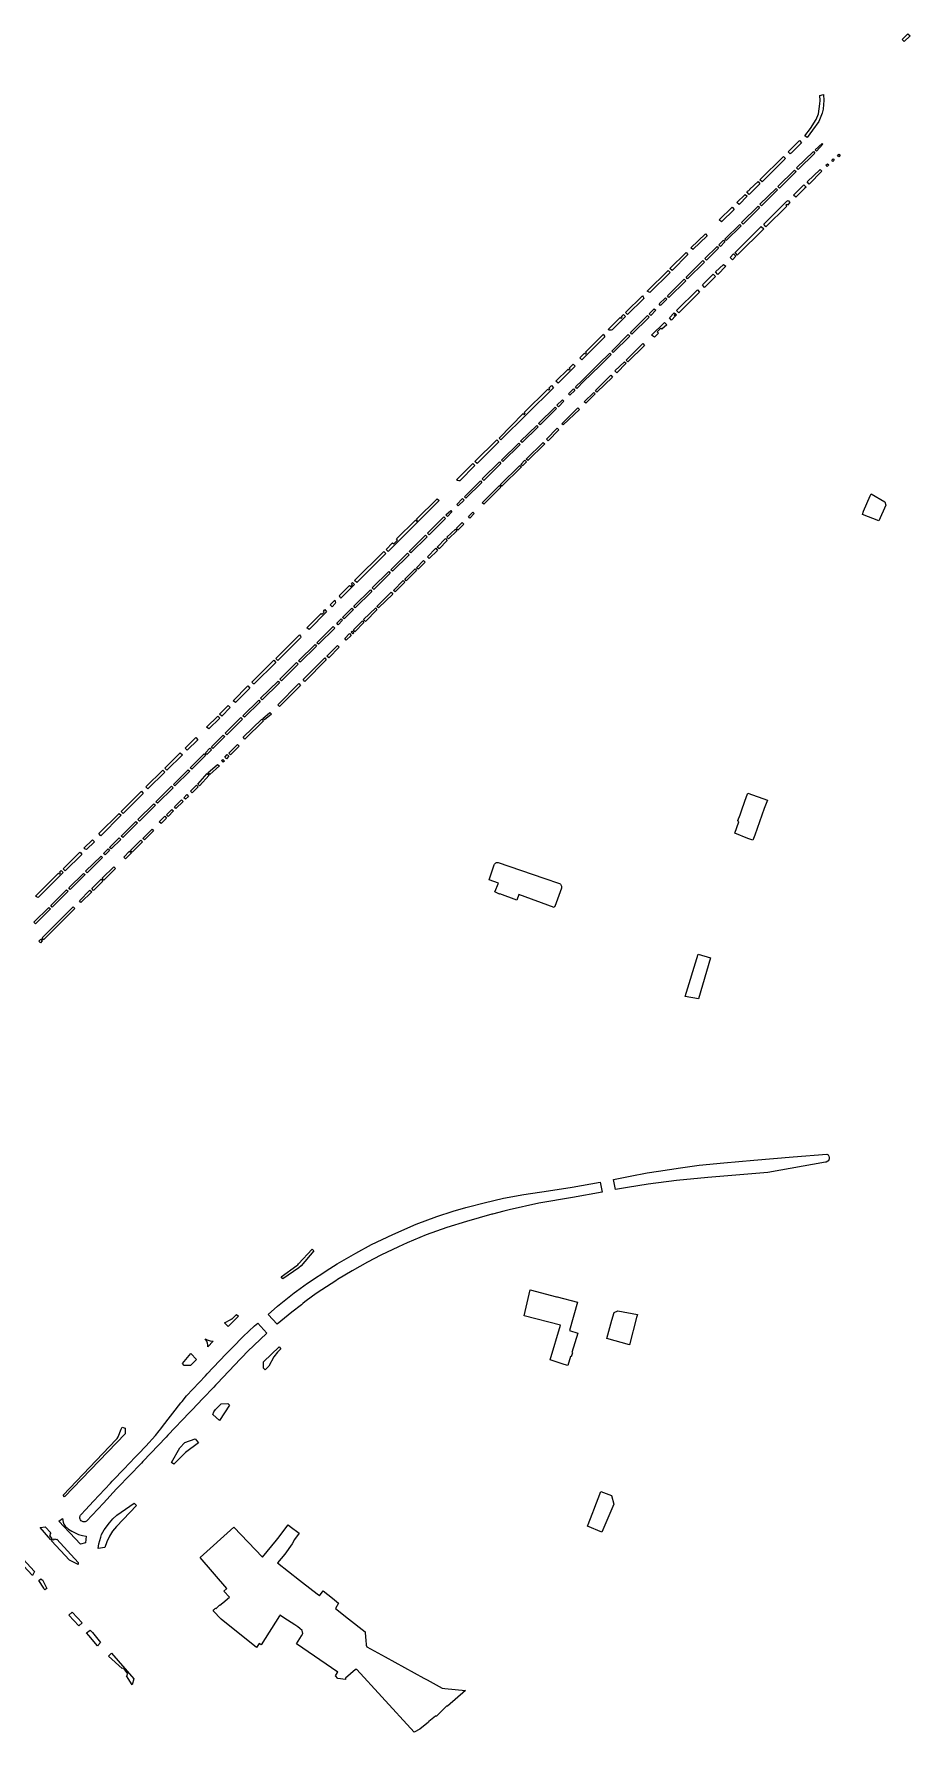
# Model space of a CAD drawing. Header units: millimetres. Extents: x 734061 to 736248, y 4017837 to 4020740.
# Drawn here: x 734575 to 735088, y 4019413 to 4020406 of the extents above; entities that cross this region are included whole.
import ezdxf

# ---------------------------------------------------------------- set-up
doc = ezdxf.new("R2010")
doc.units = ezdxf.units.MM
doc.layers.add('bolvar', color=7, linetype='Continuous', true_color=0x3faae0)
doc.layers.add('park', color=7, linetype='Continuous', true_color=0x1ffa07)

msp = doc.modelspace()

# ---------------------------------------------------------------- linework, layer by layer
at = {"layer": 'bolvar'}
for points in [[(735083.15, 4020402.6), (735086.45, 4020405.88), (735087.67, 4020404.7), (735084.3, 4020401.47)], [(735034.82, 4020369.93), (735036.96, 4020370.44), (735037.16, 4020366.96), (735037.12, 4020364.67), (735036.76, 4020361.85), (735036.26, 4020359.49), (735034.23, 4020354.78), (735030.58, 4020349.6), (735027.39, 4020345.27), (735026.15, 4020346.33), (735029.5, 4020350.52), (735032.69, 4020355.81), (735034.05, 4020359.21), (735034.95, 4020364.94), (735035.02, 4020367.04)], [(735022.94, 4020343.53), (735024.11, 4020342.26), (735018.04, 4020336.12), (735017.44, 4020335.8), (735016.34, 4020336.92)], [(735021.32, 4020327.51), (735031.09, 4020337.12), (735031.97, 4020336.23), (735022.24, 4020326.62)], [(735032.22, 4020338.15), (735036.21, 4020341.82), (735036.59, 4020341.42), (735033.03, 4020337.26)], [(735013.7, 4020334.26), (735014.11, 4020333.87), (735014.57, 4020333.2), (735014.44, 4020332.71), (735001.07, 4020319.44), (734999.85, 4020320.6)], [(735039.1, 4020328.45), (735038.47, 4020329.18), (735039.42, 4020330.02), (735040.06, 4020329.27)], [(735041.87, 4020332.07), (735042.61, 4020332.83), (735043.32, 4020332.09), (735042.53, 4020331.28)], [(735045.95, 4020334.09), (735045.32, 4020334.98), (735046.14, 4020335.62), (735046.83, 4020334.96)], [(734998.76, 4020319.57), (734999.83, 4020318.3), (734993.59, 4020312), (734992.17, 4020313.52), (734992.78, 4020314.08), (734992.95, 4020313.96), (734994.02, 4020314.91), (734993.85, 4020315.07)], [(735010.34, 4020316.68), (735020.06, 4020326.27), (735020.97, 4020325.43), (735011.27, 4020315.79)], [(735020.78, 4020310.4), (735019.42, 4020311.64), (735025.56, 4020317.67), (735026.36, 4020316.9), (735026.81, 4020316.31), (735026.16, 4020315.74)], [(735027.5, 4020319.37), (735034.99, 4020326.64), (735036.07, 4020325.56), (735028.6, 4020318)], [(734992.36, 4020310.92), (734987.76, 4020306.23), (734986.42, 4020307.37), (734991.25, 4020312.03)], [(734999.78, 4020306.27), (735009.26, 4020315.57), (735010.09, 4020314.71), (735000.7, 4020305.39)], [(735002.05, 4020294.65), (735015.43, 4020307.87), (735015.64, 4020308.02), (735016.32, 4020308.47), (735017.41, 4020307.24), (735016.05, 4020305.76), (735015.5, 4020306.39), (735014.9, 4020305.79), (735015.5, 4020305.19), (735003.36, 4020293.16)], [(734984.71, 4020303.31), (734977.3, 4020296.03), (734976.03, 4020297.14), (734983.6, 4020304.62)], [(734989.05, 4020295.6), (734998.73, 4020305.1), (734999.57, 4020304.29), (734989.98, 4020294.72)], [(734968.91, 4020287.78), (734960.65, 4020279.77), (734959.49, 4020280.81), (734968, 4020289.02)], [(734979.28, 4020285.93), (734988, 4020294.43), (734988.83, 4020293.61), (734980.11, 4020285.18)], [(734985.2, 4020277.91), (735000.65, 4020293.31), (735002.1, 4020291.97), (734986.94, 4020276.94), (734986.56, 4020276.6), (734985.95, 4020277.22)], [(734956.64, 4020278.01), (734957.73, 4020276.81), (734948.41, 4020267.48), (734947.2, 4020268.65)], [(734967.64, 4020274.47), (734974.73, 4020281.52), (734975.6, 4020280.6), (734968.57, 4020273.59)], [(734975.79, 4020282.54), (734978.48, 4020285.21), (734979.31, 4020284.26), (734976.68, 4020281.62)], [(734982.43, 4020275.17), (734984.38, 4020277.21), (734985.83, 4020275.93), (734983.73, 4020273.83)], [(734946.07, 4020267.57), (734947.32, 4020266.4), (734935.42, 4020254.74), (734933.9, 4020255.54)], [(734956.64, 4020263.58), (734966.48, 4020273.3), (734967.37, 4020272.46), (734957.5, 4020262.67)], [(734973.94, 4020266.78), (734978.49, 4020271.02), (734979.92, 4020270.17), (734975.2, 4020265.3)], [(734945.7, 4020252.73), (734955.51, 4020262.43), (734956.43, 4020261.55), (734946.56, 4020251.77)], [(734966.17, 4020259.07), (734972.49, 4020265.43), (734973.9, 4020264.1), (734967.41, 4020257.6)], [(734931.15, 4020252.75), (734931.5, 4020252.21), (734931.7, 4020251.74), (734931.89, 4020251.16), (734922.34, 4020241.74), (734921.19, 4020242.98)], [(734940.87, 4020247.96), (734944.55, 4020251.58), (734945.39, 4020250.73), (734941.75, 4020247.11)], [(734951, 4020244.14), (734963.25, 4020256.24), (734964.51, 4020254.85), (734952.34, 4020242.75)], [(734920.03, 4020241.84), (734921.15, 4020240.57), (734913.3, 4020232.75), (734912.9, 4020232.6), (734911.71, 4020232.7), (734911.05, 4020233), (734918.14, 4020240.01), (734918.75, 4020239.38), (734919.32, 4020239.98), (734918.7, 4020240.54)], [(734924.07, 4020231.21), (734934.1, 4020241.16), (734935.02, 4020240.27), (734924.99, 4020230.33)], [(734935.08, 4020242.18), (734938.05, 4020245.16), (734938.89, 4020244.3), (734935.93, 4020241.3)], [(734950.43, 4020240.94), (734948.18, 4020238.58), (734946.89, 4020239.95), (734949.62, 4020242.86), (734950.42, 4020242.14), (734951.11, 4020241.52), (734950.43, 4020240.94), (734949.76, 4020241.55)], [(734908.23, 4020230.25), (734908.59, 4020229.69), (734908.81, 4020229.13), (734908.98, 4020228.57), (734895.66, 4020215.34), (734894.44, 4020216.47), (734897.14, 4020219.23), (734897.78, 4020218.68), (734898.32, 4020219.27), (734897.71, 4020219.86)], [(734913.13, 4020220.42), (734922.83, 4020230.13), (734923.75, 4020229.23), (734914.02, 4020219.58)], [(734936.39, 4020229.66), (734943.95, 4020237.2), (734945.34, 4020235.8), (734942.46, 4020233.16), (734941.94, 4020233.77), (734939.76, 4020231.58), (734940.44, 4020230.98), (734938.07, 4020228.61)], [(734892.77, 4020198.55), (734891.85, 4020199.44), (734895.81, 4020203.19), (734905.49, 4020212.77), (734911.97, 4020219.26), (734912.89, 4020218.37), (734906.12, 4020211.8), (734896.69, 4020202.57)], [(734921.57, 4020215.05), (734931.26, 4020224.81), (734932.3, 4020223.77), (734922.53, 4020214.1)], [(734891.79, 4020211.65), (734881.75, 4020201.6), (734880.51, 4020202.81), (734887.56, 4020209.81), (734888.14, 4020209.26), (734888.74, 4020209.81), (734888.16, 4020210.38), (734890.55, 4020212.81)], [(734915.01, 4020208.81), (734920.58, 4020214.22), (734921.54, 4020213.35), (734916.1, 4020207.71)], [(734848.25, 4020168.43), (734847.2, 4020169.58), (734861.27, 4020183.87), (734861.99, 4020183.23), (734862.52, 4020183.83), (734861.81, 4020184.5), (734875.69, 4020198.14), (734876.29, 4020197.55), (734876.88, 4020198.13), (734876.3, 4020198.65), (734877.99, 4020200.29), (734879.1, 4020198.96)], [(734887.84, 4020195.39), (734890.74, 4020198.27), (734891.58, 4020197.36), (734888.67, 4020194.57)], [(734903.61, 4020197.4), (734912.7, 4020206.42), (734913.53, 4020205.25), (734904.46, 4020196.31)], [(734881.11, 4020188.88), (734884.33, 4020191.96), (734885.2, 4020191.11), (734882.01, 4020187.89)], [(734897.04, 4020190.8), (734902.59, 4020196.26), (734903.54, 4020195.49), (734897.89, 4020190)], [(734870.31, 4020178.1), (734880, 4020187.65), (734880.81, 4020186.77), (734871.23, 4020177.21)], [(734884.04, 4020177.95), (734893.3, 4020187.24), (734894.27, 4020186.3), (734884.8, 4020177.2)], [(734834.32, 4020154.64), (734833.1, 4020155.79), (734845.98, 4020168.61), (734847.15, 4020167.33)], [(734859.75, 4020167.77), (734869.24, 4020176.95), (734870.03, 4020176.1), (734860.67, 4020166.89)], [(734875.01, 4020168.93), (734881.27, 4020175.27), (734882.18, 4020174.32), (734875.95, 4020167.9)], [(734848.59, 4020156.66), (734858.8, 4020166.65), (734859.61, 4020165.85), (734849.52, 4020155.77)], [(734863.12, 4020157.28), (734872.97, 4020167.03), (734873.93, 4020166.16), (734864.08, 4020156.35)], [(734833.11, 4020153.45), (734824.2, 4020144.63), (734823.63, 4020144.56), (734822.85, 4020144.81), (734822.23, 4020145.08), (734831.91, 4020154.69)], [(734837.41, 4020145.61), (734847.49, 4020155.56), (734848.32, 4020154.66), (734838.33, 4020144.73)], [(734847.95, 4020142.28), (734859.34, 4020153.56), (734860.27, 4020152.69), (734848.9, 4020141.43)], [(734859.94, 4020154.07), (734862.32, 4020156.56), (734863.23, 4020155.72), (734860.95, 4020153.28)], [(734826.92, 4020135.17), (734836.31, 4020144.47), (734837.1, 4020143.58), (734827.83, 4020134.36)], [(734837.31, 4020131.75), (734847.4, 4020141.75), (734848.19, 4020140.78), (734838.26, 4020130.92)], [(734812.25, 4020132.96), (734782.27, 4020103.22), (734781.1, 4020104.31), (734784.95, 4020108.33), (734785.62, 4020107.72), (734787.8, 4020109.91), (734787.25, 4020110.52), (734798.26, 4020121.44), (734798.86, 4020120.9), (734799.49, 4020121.43), (734798.9, 4020122.02), (734811.04, 4020134.01)], [(734822.44, 4020130.66), (734825.84, 4020134.14), (734826.77, 4020133.25), (734823.28, 4020129.93)], [(734805.35, 4020113.89), (734814.92, 4020123.42), (734815.84, 4020122.54), (734806.27, 4020113)], [(734816.11, 4020124.56), (734819.02, 4020127.27), (734819.66, 4020126.37), (734816.98, 4020123.62)], [(734822.24, 4020116.81), (734825.61, 4020120.21), (734826.53, 4020119.2), (734823.12, 4020115.77)], [(734829.26, 4020123.65), (734831.84, 4020126.24), (734832.75, 4020125.38), (734830.06, 4020122.63)], [(734794.7, 4020103.24), (734804.25, 4020112.74), (734805.07, 4020111.87), (734795.55, 4020102.44)], [(734811.06, 4020105.8), (734815.87, 4020110.72), (734816.88, 4020109.59), (734812.16, 4020104.84)], [(734816.72, 4020111.54), (734821.7, 4020116.36), (734822.57, 4020115.31), (734817.73, 4020110.53)], [(734781.04, 4020102.1), (734763.97, 4020085.1), (734762.71, 4020086.33), (734779.86, 4020103.26)], [(734783.89, 4020092.58), (734793.61, 4020102.15), (734794.53, 4020101.27), (734784.81, 4020091.69)], [(734805.36, 4020100.17), (734810.18, 4020105.07), (734811.26, 4020103.85), (734806.31, 4020099.14)], [(734773.04, 4020081.89), (734782.72, 4020091.47), (734783.6, 4020090.58), (734773.89, 4020080.94)], [(734792, 4020087), (734798.04, 4020093.03), (734798.93, 4020092), (734792.83, 4020086.05)], [(734798.85, 4020093.68), (734803.03, 4020097.94), (734803.91, 4020096.96), (734799.88, 4020092.8)], [(734761.56, 4020085.13), (734762.65, 4020083.91), (734754.74, 4020075.98), (734754.35, 4020076.31), (734754, 4020076.92), (734753.74, 4020077.35), (734759.68, 4020083.3), (734760.28, 4020082.7), (734761.42, 4020083.79), (734760.84, 4020084.41)], [(734762.23, 4020071.22), (734771.91, 4020080.76), (734772.77, 4020079.79), (734763.09, 4020070.3)], [(734775.77, 4020070.98), (734784.19, 4020079.39), (734785.03, 4020078.35), (734776.72, 4020070.17)], [(734785.43, 4020080.49), (734791.1, 4020086.15), (734792, 4020085.29), (734786.45, 4020079.58)], [(734746.31, 4020067.87), (734736.09, 4020057.59), (734734.72, 4020058.56), (734743.22, 4020066.99), (734743.79, 4020066.49), (734744.81, 4020067.75), (734744.44, 4020068.09), (734745.3, 4020069.19)], [(734751.11, 4020074.71), (734751.57, 4020073.12), (734751.39, 4020072.79), (734749.53, 4020070.81), (734748.36, 4020072.07)], [(734755.65, 4020064.69), (734761.07, 4020070.08), (734761.96, 4020069.23), (734756.56, 4020063.87)], [(734767.98, 4020063.35), (734775.04, 4020070.21), (734775.77, 4020069.08), (734769.01, 4020062.34)], [(734740.61, 4020049.86), (734750.25, 4020059.31), (734751.12, 4020058.44), (734741.53, 4020048.98)], [(734752.23, 4020061.24), (734754.81, 4020063.9), (734755.62, 4020063), (734753.05, 4020060.4)], [(734762.92, 4020056.32), (734761.99, 4020057.34), (734767.33, 4020062.6), (734768.19, 4020061.67)], [(734730.51, 4020054.45), (734731.02, 4020053.6), (734731.18, 4020053.15), (734731.07, 4020052.66), (734717.79, 4020039.52), (734716.58, 4020040.63)], [(734729.97, 4020039.31), (734739.55, 4020048.73), (734740.35, 4020047.85), (734730.89, 4020038.42)], [(734756.9, 4020052.24), (734759.67, 4020055.22), (734760.62, 4020054.15), (734757.81, 4020051.26)], [(734760.65, 4020056.09), (734761.26, 4020056.62), (734762.25, 4020055.62), (734761.59, 4020055.04)], [(734715.48, 4020039.64), (734716.57, 4020038.37), (734703.92, 4020025.73), (734703.54, 4020025.78), (734702.59, 4020026.74)], [(734732.52, 4020028.4), (734745.29, 4020040.93), (734746.12, 4020039.79), (734733.6, 4020027.23)], [(734746.55, 4020042.07), (734752.67, 4020048.22), (734753.62, 4020047.23), (734747.58, 4020041.05)], [(734719.03, 4020028.58), (734728.76, 4020038.2), (734729.63, 4020037.25), (734719.94, 4020027.62)], [(734700.33, 4020024.59), (734701.4, 4020023.37), (734692.95, 4020014.81), (734691.62, 4020015.94)], [(734707.62, 4020017.36), (734717.9, 4020027.37), (734718.82, 4020026.49), (734708.55, 4020016.47)], [(734717.81, 4020013.54), (734730.1, 4020025.95), (734731.13, 4020024.83), (734718.73, 4020012.49)], [(734688.73, 4020013.15), (734689.85, 4020011.89), (734685.01, 4020006.89), (734683.71, 4020008.08)], [(734697.34, 4020007.16), (734706.58, 4020016.25), (734707.47, 4020015.38), (734698.26, 4020006.32)], [(734709.04, 4020005.63), (734713.19, 4020009), (734714.16, 4020008.04), (734710.04, 4020004.69)], [(734682.74, 4020006.94), (734683.77, 4020005.76), (734677.44, 4019999.47), (734676.07, 4020000.53)], [(734687.02, 4019996.97), (734696.23, 4020006.06), (734697.15, 4020005.18), (734687.94, 4019996.08)], [(734698.4, 4019993.47), (734697.52, 4019994.63), (734708.41, 4020005.07), (734709.45, 4020004.11)], [(734669.89, 4019994.38), (734671.05, 4019993.15), (734664.77, 4019987.01), (734663.61, 4019988.21)], [(734678.96, 4019989), (734685.86, 4019995.83), (734686.72, 4019994.94), (734679.78, 4019988.06)], [(734689.18, 4019985.27), (734694.17, 4019990.34), (734695.11, 4019989.29), (734690.17, 4019984.37)], [(734660.73, 4019985.45), (734661.94, 4019984.28), (734652.91, 4019975.34), (734651.61, 4019976.4)], [(734666.51, 4019976.74), (734674.61, 4019984.78), (734675.47, 4019983.81), (734667.43, 4019975.82)], [(734675.43, 4019985.51), (734678.08, 4019988.17), (734678.95, 4019987.21), (734676.25, 4019984.56)], [(734684.82, 4019980.89), (734685.57, 4019981.64), (734686.51, 4019980.68), (734685.76, 4019979.94)], [(734686.85, 4019982.99), (734688.1, 4019984.47), (734689.07, 4019983.45), (734687.68, 4019981.93)], [(734650.58, 4019975.38), (734651.62, 4019974.12), (734641.78, 4019964.46), (734640.65, 4019965.58)], [(734656.7, 4019967.01), (734665.32, 4019975.6), (734666.3, 4019974.69), (734657.57, 4019966.08)], [(734671.87, 4019966.24), (734670.95, 4019967.17), (734676.45, 4019973.35), (734677.52, 4019972.32)], [(734676.92, 4019973.75), (734682.47, 4019978.72), (734683.62, 4019977.86), (734677.91, 4019972.77)], [(734637.95, 4019962.97), (734639.06, 4019961.75), (734627.29, 4019949.96), (734626.17, 4019951.17)], [(734646.41, 4019956.83), (734655.55, 4019965.91), (734656.47, 4019965.01), (734647.3, 4019955.97)], [(734662.79, 4019959.23), (734664.51, 4019961), (734665.47, 4019959.94), (734663.74, 4019958.28)], [(734666.75, 4019963.11), (734670.17, 4019966.54), (734671.25, 4019965.56), (734667.62, 4019962.05)], [(734625, 4019950.02), (734626.14, 4019948.92), (734614.2, 4019936.96), (734613.11, 4019938.37)], [(734635.96, 4019946.44), (734645.31, 4019955.71), (734646.23, 4019954.82), (734636.84, 4019945.54)], [(734652.65, 4019949.21), (734655.74, 4019952.36), (734656.7, 4019951.45), (734653.54, 4019948.18)], [(734658.09, 4019952.83), (734657.29, 4019953.83), (734661.36, 4019957.88), (734662.34, 4019956.98)], [(734626.13, 4019936.8), (734634.8, 4019945.35), (734635.72, 4019944.46), (734627.05, 4019935.91)], [(734638.72, 4019935.45), (734644.17, 4019940.79), (734645.06, 4019939.85), (734639.73, 4019934.58)], [(734648.42, 4019945.1), (734651.76, 4019948.4), (734652.7, 4019947.34), (734649.44, 4019944.14)], [(734609.33, 4019934.64), (734610.47, 4019933.45), (734605.91, 4019928.83), (734605.11, 4019929.15), (734604.84, 4019929.32), (734604.31, 4019929.65)], [(734619.36, 4019930.09), (734625.05, 4019935.67), (734625.89, 4019934.76), (734620.2, 4019929.23)], [(734631.52, 4019928.3), (734637.69, 4019934.45), (734638.66, 4019933.44), (734632.56, 4019927.38)], [(734602.02, 4019927.45), (734602.44, 4019926.92), (734603.04, 4019926.08), (734593.33, 4019916.51), (734592.14, 4019917.68)], [(734605.29, 4019916.25), (734614.34, 4019925.05), (734615.15, 4019924.19), (734606.21, 4019915.36)], [(734615.82, 4019926.62), (734618.52, 4019929.27), (734619.4, 4019928.37), (734616.75, 4019925.73)], [(734627.69, 4019924.52), (734630.99, 4019927.94), (734632.11, 4019926.98), (734628.59, 4019923.41)], [(734591.01, 4019916.64), (734592.17, 4019915.41), (734577.51, 4019900.83), (734576.55, 4019901.25), (734576, 4019901.68), (734589.41, 4019915.02), (734590, 4019914.41), (734590.59, 4019915.05), (734589.96, 4019915.59)], [(734595.46, 4019906.48), (734604.17, 4019914.97), (734605, 4019914.21), (734596.28, 4019905.62)], [(734608.96, 4019906.06), (734614.45, 4019911.53), (734615.38, 4019910.49), (734609.96, 4019905.04)], [(734615.06, 4019912.07), (734621.92, 4019918.88), (734622.87, 4019917.84), (734616.05, 4019911.07)], [(734585.01, 4019896.17), (734594.21, 4019905.4), (734595.13, 4019904.51), (734585.84, 4019895.22)], [(734601.72, 4019898.82), (734607.88, 4019905.13), (734609.03, 4019904.23), (734602.6, 4019897.92)], [(734575.1, 4019886.38), (734583.9, 4019895.1), (734584.7, 4019894.15), (734575.94, 4019885.48)], [(734598.98, 4019894.38), (734580.77, 4019876.19), (734579.91, 4019877.18), (734598.08, 4019895.34)], [(734577.9, 4019875.29), (734579.06, 4019876.41), (734579.89, 4019875.46), (734578.87, 4019874.36)], [(734914.26, 4019736.02), (734923.99, 4019737.94), (734933.85, 4019739.74), (734940.59, 4019740.87), (734953.36, 4019742.71), (734964.37, 4019744.24), (734978.66, 4019745.73), (734996.26, 4019747.25), (735019.27, 4019749.17), (735038.98, 4019750.7), (735039.74, 4019750.43), (735040.18, 4019749.64), (735040.4, 4019748.71), (735040.42, 4019747.97), (735040.22, 4019747.4), (735039.93, 4019746.92), (735039.62, 4019746.58), (735038.64, 4019746.12), (735038.11, 4019746.02), (735004.4, 4019740.01), (734969.43, 4019737.13), (734951.1, 4019735.34), (734934.36, 4019733.17), (734922.27, 4019731.24), (734915.42, 4019730.02)], [(734712.09, 4019657.03), (734717.54, 4019661.81), (734727.4, 4019669.74), (734728.76, 4019670.72), (734735.13, 4019675.34), (734748.13, 4019683.86), (734752.59, 4019686.66), (734763.38, 4019692.93), (734772.63, 4019697.87), (734785.05, 4019703.85), (734798.74, 4019709.81), (734810.74, 4019714.24), (734820.33, 4019717.32), (734827.75, 4019719.56), (734829.38, 4019719.99), (734838.56, 4019722.32), (734849.86, 4019724.94), (734861.77, 4019727.22), (734876.23, 4019729.33), (734889.96, 4019731.37), (734906.4, 4019734.3), (734907.49, 4019728.55), (734890.14, 4019725.37), (734870.51, 4019722), (734853.16, 4019718.26), (734850.03, 4019717.4), (734843.3, 4019715.66), (734842.97, 4019715.57), (734828.22, 4019711.41), (734816.65, 4019707.81), (734804.66, 4019703.53), (734793.54, 4019698.86), (734788.42, 4019696.61), (734778.11, 4019691.69), (734770.26, 4019687.62), (734761.2, 4019682.52), (734752.74, 4019677.36), (734751.68, 4019676.71), (734743.44, 4019671.49), (734740.24, 4019669.27), (734734.38, 4019664.88), (734733.65, 4019664.33), (734732.38, 4019663.35), (734731.54, 4019662.7), (734725.92, 4019658.4), (734717.34, 4019651.24)], [(734719.83, 4019678.99), (734728.9, 4019685.61), (734729.49, 4019686.11), (734729.96, 4019686.63), (734737.8, 4019695.28), (734738.87, 4019694.24), (734731.44, 4019685.53), (734730.07, 4019684.24), (734720.76, 4019677.83)], [(734601.98, 4019538.29), (734602.02, 4019538.67), (734602.09, 4019538.97), (734602.2, 4019539.31), (734602.37, 4019539.58), (734602.8, 4019540.1), (734605.19, 4019542.81), (734609.86, 4019547.87), (734619.8, 4019558.41), (734620.82, 4019559.5), (734621.12, 4019559.77), (734621.37, 4019560.02), (734627.71, 4019566.52), (734634.4, 4019573.53), (734635.56, 4019574.74), (734636.19, 4019575.45), (734640.6, 4019579.99), (734646.26, 4019586.14), (734648.39, 4019588.87), (734649.32, 4019590.04), (734650.32, 4019591.42), (734661.12, 4019605.26), (734661.81, 4019606.18), (734664.39, 4019609.32), (734675.38, 4019621.18), (734676.52, 4019622.37), (734687.45, 4019633.81), (734691.27, 4019637.76), (734697.55, 4019644.03), (734704.09, 4019650.27), (734706.05, 4019651.95), (734711.31, 4019646.01), (734700.04, 4019635.27), (734696.93, 4019632.06), (734695.96, 4019631.05), (734682.34, 4019616.58), (734681.32, 4019615.56), (734680.35, 4019614.51), (734673.91, 4019607.81), (734667.69, 4019601.3), (734666.73, 4019600.3), (734666.24, 4019599.82), (734666.08, 4019599.66), (734653.36, 4019586.34), (734652.44, 4019585.27), (734638.87, 4019571.1), (734637.93, 4019570.07), (734630.81, 4019562.6), (734624.38, 4019556), (734623.45, 4019554.95), (734615.73, 4019546.63), (734605.81, 4019536.12), (734605.49, 4019535.92), (734605.04, 4019535.78), (734604.55, 4019535.73), (734603.97, 4019535.77), (734603.52, 4019535.89), (734603.16, 4019536.06), (734602.74, 4019536.37), (734602.38, 4019536.84), (734602.13, 4019537.35), (734602.01, 4019537.85)], [(734690.28, 4019654.11), (734690.46, 4019654.18), (734690.63, 4019654.25), (734690.81, 4019654.36), (734691.03, 4019654.48), (734691.21, 4019654.61), (734691.53, 4019654.93), (734693.68, 4019656.99), (734694.75, 4019656.03), (734688.76, 4019649.94), (734686.66, 4019652.16)], [(734680.01, 4019641.31), (734676.92, 4019638.03), (734676.84, 4019639.16), (734676.6, 4019640.25), (734676.19, 4019641.3), (734675.57, 4019642.23), (734675.25, 4019642.67), (734676.52, 4019642.1), (734678.17, 4019641.63)], [(734666.91, 4019634.21), (734670.13, 4019630.71), (734666.64, 4019627.14), (734662.99, 4019627.12), (734661.93, 4019628.27), (734666.91, 4019634.21)], [(734710.37, 4019624.66), (734709.34, 4019625.52), (734709.35, 4019629.3), (734718.5, 4019638.06), (734719.46, 4019636.92), (734717.53, 4019635.02), (734715.46, 4019632.29), (734712.43, 4019626.69)], [(734683.68, 4019594.92), (734679.71, 4019598.56), (734680.26, 4019600), (734681.27, 4019601.36), (734684.64, 4019604.76), (734688.48, 4019604.91), (734689.42, 4019603.88)], [(734626.75, 4019591.08), (734628.38, 4019590.58), (734628.44, 4019587.26), (734593.03, 4019550.3), (734592.17, 4019551.24), (734623.19, 4019583.78), (734623.8, 4019584.54), (734624.28, 4019585.38), (734626.07, 4019589.99)], [(734656.96, 4019569.36), (734655.59, 4019570.49), (734660.39, 4019579.02), (734663.45, 4019582.2), (734669.43, 4019584.18), (734671.41, 4019581.85), (734663.83, 4019576.37)], [(734633.77, 4019546.63), (734635.07, 4019545.31), (734623.38, 4019532.98), (734621.14, 4019530.29), (734619.26, 4019527.33), (734617.7, 4019524.05), (734616.52, 4019520.62), (734612.76, 4019520.12), (734613.04, 4019522.82), (734614.15, 4019526.78), (734614.67, 4019528.3), (734615.38, 4019529.75), (734616.27, 4019531.1), (734619.28, 4019535.12), (734621.26, 4019537.45), (734623.5, 4019539.54)], [(734584.94, 4019525.26), (734578.75, 4019532.38), (734581.69, 4019532.82), (734584.9, 4019529.27), (734584.34, 4019528.53), (734584.65, 4019527.95), (734584.2, 4019527.59), (734585.61, 4019525.92)], [(734591.87, 4019537.6), (734592.21, 4019535.54), (734592.61, 4019534.41), (734593.38, 4019533.17), (734595.29, 4019531.48), (734597.21, 4019530.23), (734599.16, 4019529.25), (734601.26, 4019528.38), (734603.45, 4019527.76), (734605.61, 4019527.42), (734605.18, 4019523.48), (734602.36, 4019522.6), (734589.7, 4019536.11)], [(734553.26, 4019530.59), (734575.43, 4019506.68), (734574.24, 4019504.28), (734563.65, 4019515.58), (734564.27, 4019516), (734563.78, 4019516.45), (734564.42, 4019516.94), (734561.77, 4019519.25), (734561.4, 4019519.01), (734560.67, 4019519.12), (734560.32, 4019519.07), (734551.29, 4019529.1)], [(734600.94, 4019511.96), (734601.01, 4019510.85), (734595.87, 4019513.34), (734585.38, 4019524.7), (734585.96, 4019525.37), (734586.69, 4019525.16), (734587.2, 4019525.86), (734588.23, 4019525.43), (734588.49, 4019525.61)], [(734577.88, 4019501.44), (734579.13, 4019502.33), (734579.88, 4019501.73), (734580.12, 4019501.72), (734581.1, 4019499.92), (734582.56, 4019496.76), (734581.46, 4019495.98), (734581.13, 4019496.32), (734580.97, 4019497.02)], [(734597.52, 4019482.91), (734603.23, 4019476.67), (734601.43, 4019474.87), (734595.51, 4019481.22)], [(734612.47, 4019463.31), (734612.66, 4019463.38), (734612.38, 4019463.22)], [(734632.52, 4019440.36), (734629.32, 4019445.69), (734629.92, 4019446.28), (734629.7, 4019446.71), (734630.08, 4019446.85), (734627.81, 4019449.71), (734627.4, 4019450.18), (734626.72, 4019449.9), (734618.8, 4019457.24), (734620.49, 4019458.89), (734633.52, 4019443.81)]]:
    msp.add_lwpolyline(points, close=True, dxfattribs=at)
msp.add_lwpolyline([(734612.47, 4019463.31), (734612.22, 4019463.22), (734607.2, 4019469.27), (734605.77, 4019470.81), (734607.96, 4019472.37), (734609.31, 4019470.99), (734614.13, 4019465.09), (734612.47, 4019463.31)], dxfattribs=at)
at = {"layer": 'park'}
for points in [[(735064.89, 4020136.99), (735072.95, 4020132.32), (735073.58, 4020130.33), (735069.43, 4020121.11), (735059.87, 4020124.91), (735060.53, 4020126.76), (735064.31, 4020135.74)], [(734988.22, 4019949.12), (734989.5, 4019952.72), (734992.06, 4019960.01), (734992.83, 4019961.81), (735004.34, 4019957.81), (735002.34, 4019952.97), (734996.77, 4019937.35), (734995.65, 4019934.29), (734992.78, 4019935.43), (734985.22, 4019938.42), (734987.52, 4019945.06), (734986.97, 4019945.79)], [(734883.67, 4019906.32), (734879.84, 4019895.62), (734879.66, 4019895.68), (734879.46, 4019895.09), (734858.88, 4019902.55), (734857.64, 4019899.3), (734847.6, 4019903.08), (734847.52, 4019902.89), (734844.72, 4019904.13), (734846.92, 4019909.27), (734841.45, 4019911.27), (734844.41, 4019920.05), (734844.53, 4019920.33), (734844.7, 4019920.59), (734844.9, 4019920.82), (734845.14, 4019921.01), (734845.4, 4019921.17), (734845.69, 4019921.28), (734845.99, 4019921.34), (734846.29, 4019921.35), (734846.6, 4019921.32), (734873.35, 4019912.2), (734882.55, 4019909.07), (734882.88, 4019908.85), (734883.18, 4019908.57), (734883.42, 4019908.25), (734883.6, 4019907.9), (734883.72, 4019907.51), (734883.77, 4019907.12), (734883.76, 4019906.71)], [(734963.93, 4019841.58), (734956.18, 4019842.92), (734963.77, 4019867.71), (734970.83, 4019865.66)], [(734881.2, 4019667.27), (734893.1, 4019664.29), (734888.43, 4019647.71), (734893.26, 4019646.1), (734889.71, 4019634.78), (734890.2, 4019634.58), (734889.47, 4019632.27), (734888.98, 4019632.35), (734887.38, 4019627.1), (734885.38, 4019627.83), (734877.16, 4019630.53), (734883.24, 4019650.68), (734861.84, 4019656.21), (734865.39, 4019671.38), (734880.89, 4019667.34)], [(734927.72, 4019655.16), (734923.56, 4019639.32), (734910.35, 4019642.94), (734913.28, 4019653.64), (734914.5, 4019658.09), (734916.63, 4019659.06), (734928.19, 4019656.94)], [(734906.81, 4019553.49), (734913, 4019551.09), (734914.32, 4019546.12), (734907.33, 4019529.66), (734898.96, 4019533.19), (734902.03, 4019541.26), (734902.58, 4019542.81)], [(734749.73, 4019491.07), (734753.35, 4019488.23), (734753.29, 4019488.1), (734751.61, 4019485), (734759.21, 4019478.96), (734768.8, 4019471.31), (734769.12, 4019467.99), (734769.24, 4019466.62), (734769.47, 4019463.5), (734769.77, 4019462.71), (734780.66, 4019456.74), (734803.21, 4019444.39), (734805.11, 4019443.35), (734812.19, 4019439.47), (734813.95, 4019438.51), (734815.54, 4019438.34), (734827.49, 4019437.08), (734816.98, 4019428), (734816.48, 4019427.93), (734810.55, 4019421.98), (734809.99, 4019422.05), (734806.21, 4019418.86), (734805.95, 4019418.64), (734800.95, 4019414.41), (734797.58, 4019412.79), (734778.65, 4019433.41), (734763.94, 4019449.43), (734763.17, 4019449.46), (734757.37, 4019444.23), (734757.33, 4019443.45), (734752.87, 4019444.19), (734751.46, 4019445.68), (734752.75, 4019447.65), (734752.89, 4019447.81), (734728.68, 4019464.45), (734731.57, 4019469.01), (734732.32, 4019470.46), (734731.98, 4019472.19), (734730.68, 4019473.27), (734729.46, 4019474.36), (734727.73, 4019475.54), (734723.37, 4019478.27), (734719.01, 4019481.14), (734718.75, 4019480.72), (734708, 4019463.73), (734706.79, 4019464.58), (734705.37, 4019462.32), (734684.57, 4019478.73), (734679.86, 4019483.71), (734680.41, 4019484.2), (734681.3, 4019485.17), (734681.76, 4019485.1), (734683.69, 4019486.95), (734683.92, 4019486.92), (734685.63, 4019488.39), (734689.45, 4019491.68), (734686.25, 4019495.2), (734687.91, 4019496.73), (734672.31, 4019514.87), (734692.05, 4019532.7), (734708.77, 4019515.03), (734717.09, 4019524.92), (734717.85, 4019525.94), (734723.76, 4019533.99), (734725, 4019533.09), (734730.19, 4019529.07), (734727.57, 4019525.34), (734726.19, 4019522.91), (734721.95, 4019516.91), (734717.5, 4019511.67), (734730.54, 4019501.68), (734738.28, 4019495.58), (734741.49, 4019493.08), (734742.11, 4019492.51), (734744.34, 4019495.32)]]:
    msp.add_lwpolyline(points, close=True, dxfattribs=at)

doc.saveas('drawing.dxf')
